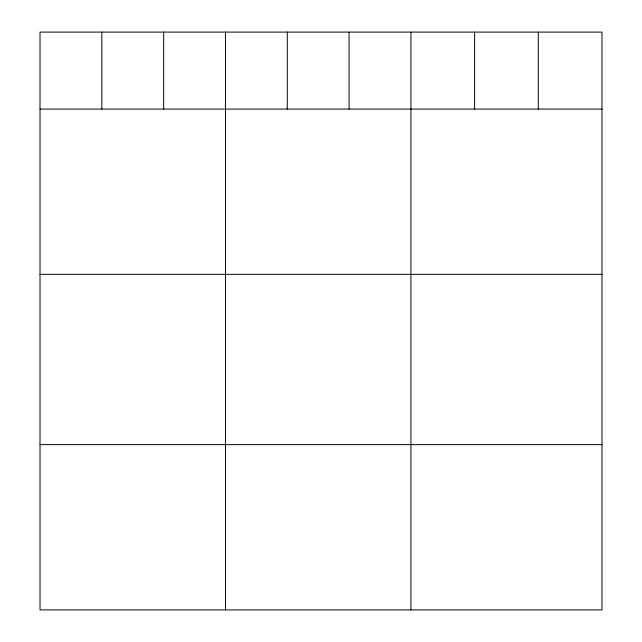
<?xml version="1.0" encoding="UTF-8"?>
<svg xmlns="http://www.w3.org/2000/svg" width="642" height="642" viewBox="0 0 642 642"><rect width="100%" height="100%" fill="white"/><g stroke="black" fill="none" stroke-linecap="round" stroke-linejoin="round"><path stroke-width="0.96" d="M601.979 109.068L601.979 609.9L40.021 609.9L40.021 32.1L601.979 32.1L601.979 109.068L40.021 109.068M40.021 274.343L601.979 274.343M40.021 444.625L601.979 444.625M538.285 32.1L538.285 109.068M474.599 32.1L474.599 109.068M410.912 32.1L410.912 609.9M349.096 32.1L349.096 109.068M287.279 32.1L287.279 109.068M225.47 32.1L225.47 609.9M163.654 32.1L163.654 109.068M101.837 32.1L101.837 109.068"/></g></svg>
